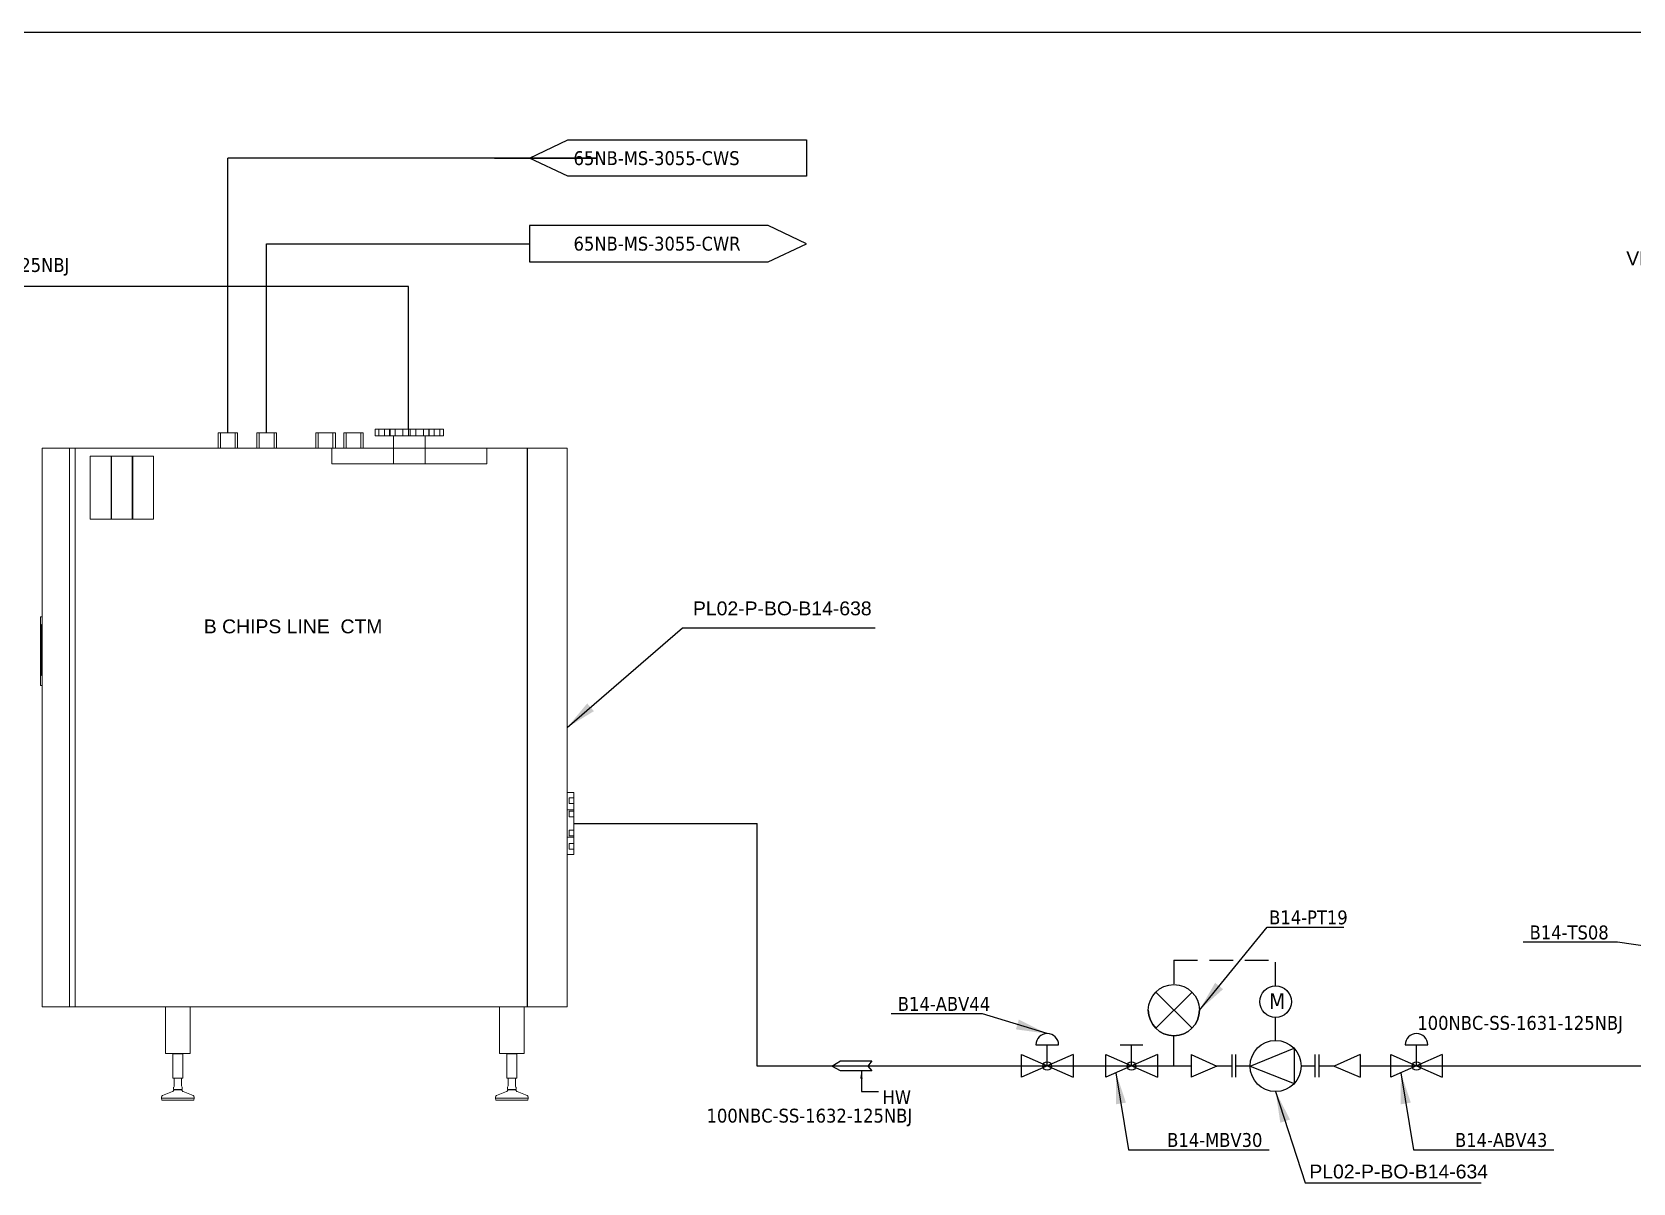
# Model space of a CAD drawing. Header units: millimetres. Extents: x 12318 to 17800, y 6541 to 10165.
# Drawn here: x 13490 to 14779, y 7809 to 8736 of the extents above; entities that cross this region are included whole.
import ezdxf

# ---------------------------------------------------------------- set-up
doc = ezdxf.new("R2010")
doc.units = ezdxf.units.MM
doc.linetypes.add('HIDDEN', pattern=[9.525, 6.35, -3.175])
for name, color, linetype in [('CW LINE', 6, 'Continuous'), ('Equipment', 123, 'Continuous'), ('HW LINE', 1, 'Continuous'), ('INTRUMENT', 3, 'HIDDEN'), ('Reference', 6, 'Continuous')]:
    doc.layers.add(name, color=color, linetype=linetype)
doc.dimstyles.new('ISO-25', dxfattribs={"dimtxt": 2.5, "dimasz": 2.5, "dimexe": 1.25, "dimexo": 0.625, "dimtad": 1, "dimtxsty": 'Standard', "dimcen": 2.5, "dimadec": 0, "dimazin": 0, "dimtfac": 1, "dimtmove": 0, "dimatfit": 3, "dimfxl": 1, "dimarcsym": 0})

# ---------------------------------------------------------------- blocks, each defined once
blk = doc.blocks.new('A$Ce03538c5')
at = {"layer": 'Equipment', "linetype": 'Continuous', "lineweight": 0, "extrusion": (-4.44089e-16, 1, 0)}
for p, q in [((-247.9, 1862), (-467.9, 1862)), ((-467.9, 1840), (-467.9, 1862)), ((-456.2, 1840), (-456.2, 1862)), ((-438.3, 1840), (-438.3, 1862)), ((-438.2, 1840), (-438.2, 1862)), ((-421.7, 1840), (-421.7, 1862)), ((-420.3, 1840), (-420.3, 1862)), ((-403.7, 1840), (-403.7, 1862)), ((-378.7, 1840), (-378.7, 1862)), ((-360.7, 1840), (-360.7, 1862)), ((-355.2, 1840), (-355.2, 1862)), ((-337.2, 1840), (-337.2, 1862)), ((-312.2, 1840), (-312.2, 1862)), ((-295.5, 1840), (-295.5, 1862)), ((-294.2, 1840), (-294.2, 1862)), ((-277.7, 1840), (-277.7, 1862)), ((-277.5, 1840), (-277.5, 1862)), ((-259.7, 1840), (-259.7, 1862)), ((-247.9, 1840), (-247.9, 1862)), ((-247.9, 1840), (-467.9, 1840)), ((-408.7, 1800), (-408.7, 1840)), ((-307.1, 1800), (-307.1, 1840)), ((-146.4, 1850), (-209.4, 1850)), ((-209.4, 1800), (-209.4, 1850)), ((-201.8, 1800), (-201.8, 1850)), ((-154, 1800), (-154, 1850)), ((-146.4, 1800), (-146.4, 1850)), ((-56.4, 1850), (-119.4, 1850)), ((-119.4, 1800), (-119.4, 1850)), ((-111.8, 1800), (-111.8, 1850)), ((-64, 1800), (-64, 1850)), ((-56.4, 1800), (-56.4, 1850)), ((133.6, 1850), (70.6, 1850)), ((70.6, 1800), (70.6, 1850)), ((78.2, 1800), (78.2, 1850)), ((126, 1800), (126, 1850)), ((133.6, 1800), (133.6, 1850)), ((258.6, 1850), (195.6, 1850)), ((195.6, 1800), (195.6, 1850)), ((203.2, 1800), (203.2, 1850)), ((251, 1800), (251, 1850)), ((258.6, 1800), (258.6, 1850)), ((-865.8, 1800), (-786.6, 1800)), ((-865.8, 1800), (-865.8, 0)), ((-776.3, 1800), (-786.6, 1800)), ((-769, 1800), (-776.3, 1800)), ((-769, 1800), (-753.9, 1800)), ((-738.2, 1800), (-753.9, 1800)), ((-738.2, 1800), (-737.9, 1800)), ((-738, 1800), (-738, 0)), ((-737.9, 1800), (-737.9, 1800)), ((-737.9, 1800), (-737.9, 0)), ((-735.9, 1800), (-737.9, 1800)), ((735.9, 1800), (-735.9, 1800)), ((-607.9, 1800), (-607.9, 1750)), ((-408.7, 1750), (-408.7, 1800)), ((-307.1, 1750), (-307.1, 1800)), ((-107.9, 1800), (-107.9, 1750)), ((466.4, 1775), (533.6, 1775)), ((466.4, 1775), (466.4, 1572)), ((534, 1775), (533.6, 1775)), ((533.6, 1775), (533.6, 1572)), ((534, 1775), (534.8, 1775)), ((534.8, 1775), (534.8, 1572)), ((534.8, 1775), (602, 1775)), ((602, 1775), (602.5, 1775)), ((602, 1775), (602, 1572)), ((602.5, 1775), (603.2, 1775)), ((602.5, 1775), (602.5, 1572)), ((603.2, 1775), (670.4, 1775)), ((603.2, 1775), (603.2, 1572)), ((670.4, 1775), (670.4, 1572)), ((719.1, 1800), (719.1, 0)), ((735.9, 1800), (737.6, 1800)), ((737.6, 1800), (737.6, 0)), ((737.6, 1800), (825.5, 1800)), ((825.5, 1800), (825.5, 0)), ((-607.9, 1750), (-107.9, 1750)), ((533.6, 1572), (466.4, 1572)), ((533.6, 1572), (534, 1572)), ((534.8, 1572), (534, 1572)), ((602, 1572), (534.8, 1572)), ((602.5, 1572), (602, 1572)), ((603.2, 1572), (602.5, 1572)), ((670.4, 1572), (603.2, 1572)), ((831, 1256.5), (825.6, 1256.5)), ((825.6, 1035.5), (825.6, 1256.5)), ((831, 1035.5), (831, 1256.5)), ((829.6, 1232.6), (828.3, 1232.6)), ((828.3, 1067.9), (828.3, 1232.6)), ((828.3, 1067.9), (828.3, 1232.6)), ((831, 1232.6), (828.3, 1232.6)), ((829.6, 1067.9), (829.6, 1232.6)), ((831, 1035.5), (825.6, 1035.5)), ((829.6, 1067.9), (828.3, 1067.9)), ((831, 1067.9), (828.3, 1067.9)), ((-888, 691), (-888, 591)), ((-888, 691), (-866, 691)), ((-888, 673.9), (-873, 673.9)), ((-873, 664.9), (-873, 673.9)), ((-866, 591), (-866, 691)), ((-888, 655.9), (-873, 655.9)), ((-888, 635.4), (-866, 635.4)), ((-888, 630.6), (-873, 630.6)), ((-873, 655.9), (-873, 664.9)), ((-873, 621.6), (-873, 630.6)), ((-873, 612.6), (-873, 621.6)), ((-888, 612.6), (-873, 612.6)), ((-888, 591), (-888, 491)), ((-888, 569.4), (-873, 569.4)), ((-873, 560.4), (-873, 569.4)), ((-866, 491), (-866, 591)), ((-888, 551.4), (-873, 551.4)), ((-888, 546.5), (-866, 546.5)), ((-888, 526.1), (-873, 526.1)), ((-873, 551.4), (-873, 560.4)), ((-873, 517.1), (-873, 526.1)), ((-873, 508.1), (-873, 517.1)), ((-888, 508.1), (-873, 508.1)), ((-888, 491), (-866, 491)), ((-865.8, 0), (-786.6, 0)), ((-776.3, 0), (-786.6, 0)), ((-769, 0), (-776.3, 0)), ((-769, 0), (-753.9, 0)), ((-738.2, 0), (-753.9, 0)), ((-738.2, 0), (-737.9, 0)), ((-737.9, 0), (-737.9, 0)), ((-735.9, 0), (-737.9, 0)), ((735.9, 0), (-735.9, 0)), ((348.1, 0), (348.1, -150)), ((428.1, 0), (428.1, -150)), ((735.9, 0), (737.6, 0)), ((737.6, 0), (825.5, 0)), ((-727.9, 0), (-727.9, -150)), ((-647.9, 0), (-647.9, -150)), ((-727.9, -150), (-647.9, -150)), ((-704.1, -150.8), (-704.4, -151.1)), ((-704.4, -151.1), (-671.4, -151.1)), ((-704.4, -151.1), (-704.4, -227.5)), ((-704.1, -150.8), (-671.7, -150.8)), ((-703.7, -150), (-703.7, -150.8)), ((-672.2, -150), (-672.2, -150.8)), ((-671.7, -150.8), (-671.4, -151.1)), ((-671.4, -151.1), (-671.4, -227.5)), ((348.1, -150), (428.1, -150)), ((371.9, -150.8), (371.6, -151.1)), ((371.6, -151.1), (404.6, -151.1)), ((371.6, -151.1), (371.6, -227.5)), ((371.9, -150.8), (404.3, -150.8)), ((372.4, -150), (372.4, -150.8)), ((403.9, -150), (403.9, -150.8)), ((404.3, -150.8), (404.6, -151.1)), ((404.6, -151.1), (404.6, -227.5)), ((-701.9, -230), (-673.9, -230)), ((-699.9, -230), (-699.9, -254.1)), ((-675.9, -230), (-675.9, -254.1)), ((374.1, -230), (402.1, -230)), ((376.1, -230), (376.1, -254.1)), ((400.1, -230), (400.1, -254.1)), ((-740.2, -289.4), (-740.4, -293.5)), ((-740.4, -293.5), (-635.4, -293.5)), ((-739.3, -300), (-740.4, -293.5)), ((-739.3, -300), (-636.6, -300)), ((-705, -272.8), (-737.7, -285.9)), ((-701.9, -260.4), (-701.9, -265.2)), ((-700.8, -266.3), (-675.1, -266.3)), ((-700.7, -266.3), (-675.2, -266.3)), ((-699.9, -267.2), (-676, -267.2)), ((-673.9, -260.4), (-673.9, -265.2)), ((-670.9, -272.8), (-638.2, -285.9)), ((-636.6, -300), (-635.4, -293.5)), ((-635.7, -289.4), (-635.4, -293.5)), ((335.9, -289.4), (335.6, -293.5)), ((335.6, -293.5), (440.6, -293.5)), ((336.8, -300), (335.6, -293.5)), ((336.8, -300), (439.5, -300)), ((371, -272.8), (338.4, -285.9)), ((374.1, -260.4), (374.1, -265.2)), ((375.2, -266.3), (401, -266.3)), ((375.4, -266.3), (400.9, -266.3)), ((376.2, -267.2), (400.1, -267.2)), ((402.1, -260.4), (402.1, -265.2)), ((405.2, -272.8), (437.8, -285.9)), ((439.5, -300), (440.6, -293.5)), ((440.3, -289.4), (440.6, -293.5))]:
    blk.add_line(p, q, dxfattribs=at)
at = {"layer": 'Equipment', "linetype": 'Continuous', "lineweight": 0, "extrusion": (0, 0, -1)}
for centre, radius, start, end in [((701.9, -227.5), 2.5, 270, 0), ((707.7, -254.1), 7.73, 179.3561, 215.7407), ((668.2, -254.1), 7.73, 324.2593, 0.6439), ((673.9, -227.5), 2.5, 180, 270), ((-374.1, -227.5), 2.5, 270, 0), ((-368.4, -254.1), 7.73, 179.3561, 215.7407), ((-407.8, -254.1), 7.73, 324.2593, 0.6439), ((-402.1, -227.5), 2.5, 180, 270), ((736.2, -289.6), 4, 3.84, 68.0437), ((706.5, -269.1), 4, 210.7547, 248.0437), ((687.9, -280.1), 17.6, 30.7547, 47.2664), ((698.9, -260.4), 3, 0, 35.0968), ((700.8, -265.2), 1.11, 270, 359.6934), ((700.8, -265.2), 1.11, 263.0109, 270), ((699.8, -266.3), 0.875, 274.4701, 359.4578), ((699.8, -266.3), 0.875, 359.4578, 0), ((676.1, -266.3), 0.875, 180.5422, 265.5299), ((687.9, -280.1), 17.6, 132.7336, 149.2453), ((675.1, -265.2), 1.11, 270, 276.9891), ((676.1, -266.3), 0.875, 180, 180.5422), ((675.1, -265.2), 1.11, 180.3066, 270), ((676.9, -260.4), 3, 144.9032, 180), ((669.4, -269.1), 4, 291.9563, 329.2453), ((639.7, -289.6), 4, 111.9563, 176.16), ((-339.9, -289.6), 4, 3.84, 68.0437), ((-369.6, -269.1), 4, 210.7547, 248.0437), ((-388.1, -280.1), 17.6, 30.7547, 47.2664), ((-377.1, -260.4), 3, 0, 35.0968), ((-375.2, -265.2), 1.11, 270, 359.6934), ((-375.2, -265.2), 1.11, 263.0109, 270), ((-376.2, -266.3), 0.875, 274.4701, 359.4578), ((-376.2, -266.3), 0.875, 359.4578, 0), ((-400, -266.3), 0.875, 180.5422, 265.5299), ((-388.1, -280.1), 17.6, 132.7336, 149.2453), ((-401, -265.2), 1.11, 270, 276.9891), ((-400, -266.3), 0.875, 180, 180.5422), ((-401, -265.2), 1.11, 180.3066, 270), ((-399.1, -260.4), 3, 144.9032, 180), ((-406.7, -269.1), 4, 291.9563, 329.2453), ((-436.3, -289.6), 4, 111.9563, 176.16)]:
    blk.add_arc(centre, radius, start, end, dxfattribs=at)

msp = doc.modelspace()

# ---------------------------------------------------------------- linework, layer by layer
for p, q in [((14074, 7902.8), (14074, 8098.2)), ((14423.4, 7902.8), (14074, 7902.8)), ((14456.4, 7902.8), (14444.2, 7902.8)), ((14538.7, 7902.8), (14526.5, 7902.8)), ((14903.9, 7902.8), (14559.5, 7902.8))]:
    msp.add_line(p, q)
at = {"linetype": 'Continuous', "lineweight": -3}
for p, q in [((14424.2, 7962.4), (14395.1, 7933.3)), ((14424.2, 7933.3), (14395.1, 7962.4)), ((14298.5, 7919.8), (14316.7, 7919.8)), ((14307.6, 7902.8), (14307.6, 7919.8)), ((14366.4, 7919.8), (14384.6, 7919.8)), ((14375.5, 7902.8), (14375.5, 7919.8)), ((14409.6, 7902.8), (14409.6, 7927.2)), ((14596, 7919.8), (14614.1, 7919.8)), ((14605, 7902.8), (14605, 7919.8)), ((14286.8, 7893.7), (14286.8, 7912)), ((14286.8, 7912), (14328.4, 7893.7)), ((14328.4, 7912), (14286.8, 7893.7)), ((14328.4, 7912), (14328.4, 7893.7)), ((14354.8, 7893.7), (14354.8, 7912)), ((14354.8, 7912), (14396.3, 7893.7)), ((14396.3, 7912), (14354.8, 7893.7)), ((14396.3, 7912), (14396.3, 7893.7)), ((14423.4, 7912), (14444.2, 7902.8)), ((14423.4, 7912), (14423.4, 7893.7)), ((14456.4, 7893.7), (14456.4, 7912)), ((14526.5, 7893.7), (14526.5, 7912)), ((14559.5, 7912), (14538.7, 7902.8)), ((14559.5, 7912), (14559.5, 7893.7)), ((14584.3, 7893.7), (14584.3, 7912)), ((14584.3, 7912), (14625.8, 7893.7)), ((14625.8, 7912), (14584.3, 7893.7)), ((14625.8, 7912), (14625.8, 7893.7)), ((14444.2, 7902.8), (14423.4, 7893.7)), ((14538.7, 7902.8), (14559.5, 7893.7))]:
    msp.add_line(p, q, dxfattribs=at)
for points in [[(13081.6, 8735.7), (14308, 8735.7)], [(14308, 8735.7), (14461.7, 8735.7), (15082.5, 8735.7), (15082.5, 8735.7)], [(13793.1, 8415.9), (13793.1, 8530.7), (13287.9, 8530.7)], [(13926.4, 8098.2), (14074, 8098.2)]]:
    msp.add_lwpolyline(points)
for centre, radius in [((14409.6, 7947.8), 20.6), ((14307.6, 7902.8), 3.45), ((14375.5, 7902.8), 3.45), ((14605, 7902.8), 3.45)]:
    msp.add_circle(centre, radius)
for centre, radius, start, end in [((14409.6, 7947.8), 20.6, 180, 0), ((14307.6, 7919.8), 9.1, 0, 180), ((14605, 7919.8), 9.1, 0, 180)]:
    msp.add_arc(centre, radius, start, end, dxfattribs=at)
at = {"layer": 'CW LINE'}
for p, q in [((13647.6, 8412.9), (13647.6, 8634.2)), ((13678.8, 8565.2), (13890.5, 8565.2)), ((13678.8, 8412.9), (13678.8, 8565.2))]:
    msp.add_line(p, q, dxfattribs=at)
msp.add_lwpolyline([(13890.5, 8634.2), (13862.4, 8634.2), (13944.1, 8634.2), (13647.6, 8634.2)], dxfattribs=at)
at = {"layer": 'Equipment'}
for p, q in [((14491.5, 7923.4), (14491.5, 7941.9)), ((14459.6, 7893.7), (14459.6, 7912)), ((14470.9, 7902.8), (14506.4, 7917.1)), ((14506.4, 7917.1), (14506.4, 7888.6)), ((14523.3, 7893.7), (14523.3, 7912)), ((14470.9, 7902.8), (14459.6, 7902.8)), ((14470.9, 7902.8), (14506.4, 7888.6)), ((14523.3, 7902.8), (14512.1, 7902.8))]:
    msp.add_line(p, q, dxfattribs=at)
for centre, radius in [((14491.5, 7954.6), 12.7), ((14491.5, 7902.8), 20.6)]:
    msp.add_circle(centre, radius, dxfattribs=at)
at = {"layer": 'HW LINE'}
msp.add_lwpolyline([(14141, 7898.8), (14134.1, 7902.8), (14141, 7906.9), (14166.4, 7906.9), (14163, 7902.8), (14166.4, 7898.8), (14141, 7898.8)], close=True, dxfattribs=at)
at = {"layer": 'INTRUMENT', "linetype": 'HIDDEN', "lineweight": -3, "ltscale": 3}
for p, q in [((14409.6, 7988), (14491.5, 7988)), ((14409.6, 7988), (14409.6, 7968.4)), ((14491.5, 7967.3), (14491.5, 7988))]:
    msp.add_line(p, q, dxfattribs=at)
at = {"layer": 'Reference'}
for points in [[(13921.3, 8648.8), (14113.7, 8648.8), (14113.7, 8619.6), (13921.3, 8619.6), (13890.5, 8634.2)], [(14082.9, 8579.8), (13890.5, 8579.8), (13890.5, 8550.7), (14082.9, 8550.7), (14113.7, 8565.2)]]:
    msp.add_lwpolyline(points, close=True, dxfattribs=at)

# ---------------------------------------------------------------- block references
at = {"xscale": -0.25, "yscale": 0.25, "zscale": 0.25}
msp.add_blockref('A$Ce03538c5', (13704.3, 7950.4), dxfattribs=at)

# ---------------------------------------------------------------- texts
at = {"char_height": 11.166, "attachment_point": 1}
for s, width, gutter_width, insert in [('{\\fTahoma|b0|i0|c0|p34;65NB-MS-3055-CWS}', 282.315, 8.96, (13926, 8639.7)), ('{\\fTahoma|b0|i0|c0|p34;65NB-MS-3055-CWR}', 282.315, 8.96, (13926, 8570.8)), ('{\\fArial|b0|i0|c0|p34;\\C256;VENT}', 72.829, 15, (14774, 8559))]:
    msp.add_mtext_dynamic_manual_height_columns(s, width=width, gutter_width=gutter_width, heights=[0], dxfattribs=dict(at, insert=insert))
at = {"char_height": 11.166, "width": 777.184}
for s, insert, attachment_point in [('\\pxt9;{\\fTahoma|b0|i0|c0|p34;100NBC-SS-1633-125NBJ}', (13519.9, 8553.6), 3), ('{\\fArial|b0|i0|c0|p34;PL02-P-BO-B14-638}', (14022.2, 8277), 1), ('{\\fArial|b0|i0|c0|p34;B CHIPS LINE  CTM}', (13628.2, 8262.5), 1), ('{\\fTahoma|b0|i0|c0|p34;B14-PT19}', (14549.6, 8028.1), 3), ('{\\fTahoma|b0|i0|c0|p34;B14-TS08}', (14696.1, 8016), 1), ('{\\fTahoma|b0|i0|c0|p34;B14-ABV44}', (14187.2, 7958.4), 1), ('\\pxt9;{\\fTahoma|b0|i0|c0|p34;100NBC-SS-1631-125NBJ}', (14771.3, 7943.1), 3), ('{\\fTahoma|b0|i0|c0|p34;HW}', (14174.9, 7883.3), 1), ('\\pxt9;{\\fTahoma|b0|i0|c0|p34;100NBC-SS-1632-125NBJ}', (14198.8, 7868.4), 3), ('{\\fTahoma|b0|i0|c0|p34;B14-MBV30}', (14480.9, 7848.8), 3), ('{\\fTahoma|b0|i0|c0|p34;B14-ABV43}', (14710.4, 7848.8), 3), ('{\\fArial|b0|i0|c0|p34;PL02-P-BO-B14-634}', (14518.7, 7823.4), 1)]:
    msp.add_mtext(s, dxfattribs=dict(at, insert=insert, attachment_point=attachment_point))
at = {"layer": 'Equipment', "color": 0, "insert": (14486.2, 7948.6), "char_height": 12.759, "width": 337.19, "attachment_point": 7}
msp.add_mtext('{\\fTahoma|b0|i0|c0|p34;M}', dxfattribs=at)

# ---------------------------------------------------------------- leaders
at = {"linetype": 'Continuous', "lineweight": -3}
for points in [[(13920.8, 8175.4), (14013.7, 8255.8), (14168.9, 8255.8)], [(14430.2, 7947.9), (14484.6, 8014.6), (14546.6, 8014.6)], [(14836.9, 7992.6), (14766.9, 8002.5), (14690.8, 8002.5)], [(14307.4, 7928.9), (14255.4, 7944.9), (14181.9, 7944.9)], [(14362.9, 7897.3), (14373, 7835.3), (14486.2, 7835.3)], [(14592.4, 7897.3), (14602.5, 7835.3), (14715.7, 7835.3)], [(14491.5, 7882.2), (14515.4, 7808.6), (14657, 7808.6)]]:
    msp.add_leader(points, dimstyle='ISO-25', override={"dimscale": 10, "dimtad": 0}, dxfattribs=at)
at = {"layer": 'HW LINE'}
msp.add_leader([(14157.9, 7898.8), (14157.9, 7882.3), (14171.7, 7882.3)], dimstyle='ISO-25', override={"dimscale": 2.5, "dimgap": 0.625, "dimtad": 0}, dxfattribs=at)

doc.saveas('drawing.dxf')
